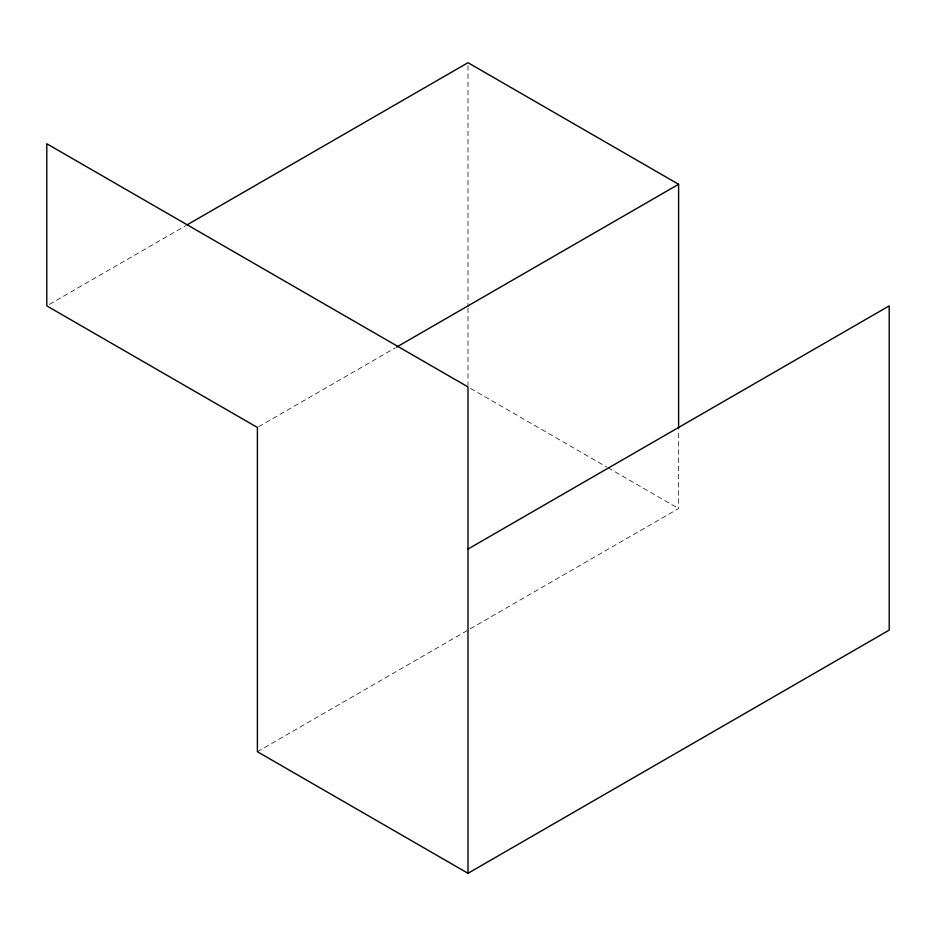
<?xml version="1.0" encoding="UTF-8"?>
<svg xmlns="http://www.w3.org/2000/svg" width="936" height="936" viewBox="0 0 936 936"><rect width="100%" height="100%" fill="white"/><g stroke="black" fill="none" stroke-linecap="round" stroke-linejoin="round"><path stroke-width="0.7" stroke-dasharray="4.68 3.51" d="M49.327 304.422L185.936 225.553M258.664 426.734L395.273 347.864M257.4 751.713L678.6 508.529L678.6 429.659M470.527 388.405L606.715 467.029M607.979 467.754L678.6 508.529M468 65.625L468 306.61M468 308.073L468 385.48"/><path stroke-width="1.4" d="M187.2 224.815L468 62.7L678.6 184.287L678.6 428.197M396.536 347.139L678.6 184.287M468 549.058L889.2 305.885L889.2 630.115L468 873.3L257.4 751.713L257.4 427.471L46.8 305.885L46.8 143.758L468 386.931L468 873.3"/></g></svg>
